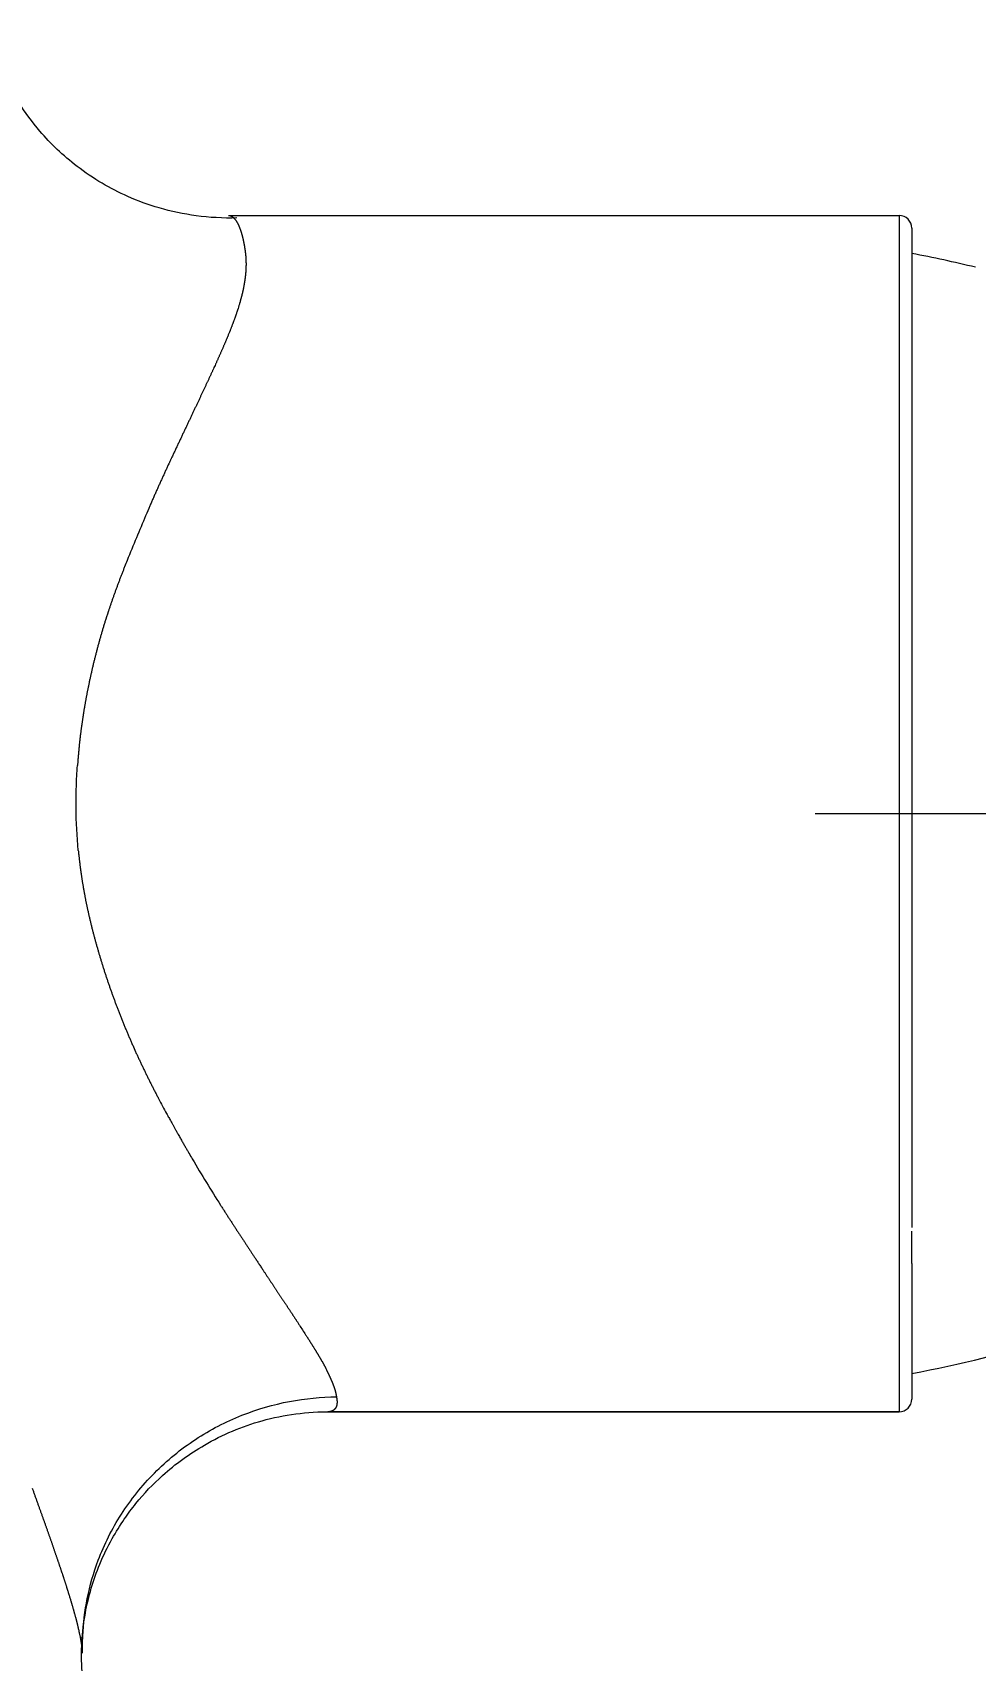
# Model space of a CAD drawing. Header units: inches. Extents: x 20229 to 21001, y -6726 to -5634.
# Drawn here: x 20411.5 to 20448.6, y -6257.6 to -6193.7 of the extents above; entities that cross this region are included whole.
import ezdxf

# ---------------------------------------------------------------- set-up
doc = ezdxf.new("R2010")
doc.units = ezdxf.units.IN
doc.header["$LTSCALE"] = 4.84
doc.header["$MEASUREMENT"] = 0
doc.header["$PDMODE"] = 3
doc.header["$PDSIZE"] = 0.3125
doc.linetypes.add('CENTERX2', pattern=[20.32, 12.7, -2.54, 2.54, -2.54])
doc.layers.get('0').update_dxf_attribs({"linetype": 'CONTINUOUS', "lineweight": 13})
doc.layers.get('Defpoints').update_dxf_attribs({"color": 3, "linetype": 'CONTINUOUS'})
doc.layers.add('CENTER', color=1, linetype='CENTERX2', lineweight=15)
doc.layers.add('DIM', color=3, linetype='CONTINUOUS', lineweight=9)
doc.styles.get("Standard").update_dxf_attribs({"font": 'txt', "width": 0.8})
doc.dimstyles.new('ISO-25$0', dxfattribs={"dimtxt": 3, "dimasz": 3.5, "dimexe": 1.25, "dimexo": 0, "dimtad": 1, "dimdsep": 46, "dimtxsty": 'Standard', "dimblk1": 'CLOSEDBLANK', "dimcen": 1, "dimadec": 0, "dimazin": 0, "dimtfac": 1, "dimtmove": 1, "dimatfit": 3, "dimfxl": 1, "dimarcsym": 0})

# ---------------------------------------------------------------- blocks, each defined once
blk = doc.blocks.new('*D5')
at = {"layer": 'Defpoints', "color": 0, "transparency": 16777216}
for p in [(20487.872, -6224.492), (20446.705, -6314.592), (20527.314, -6314.592)]:
    blk.add_point(p, dxfattribs=at)
at = {"layer": 'DIM', "color": 0, "lineweight": -2, "transparency": 16777216}
for p, q in [((20488.497, -6224.492), (20528.564, -6224.492)), ((20447.33, -6314.592), (20528.564, -6314.592))]:
    blk.add_line(p, q, dxfattribs=at)
at = {"layer": 'DIM', "color": 0, "lineweight": -3, "transparency": 16777216}
blk.add_line((20527.314, -6232.492), (20527.314, -6306.592), dxfattribs=at)
at = {"layer": 'DIM', "color": 0, "transparency": 16777216}
for points in [[(20525.981, -6232.492), (20528.648, -6232.492), (20527.314, -6224.492)], [(20525.981, -6306.592), (20528.648, -6306.592), (20527.314, -6314.592)]]:
    blk.add_solid(points, dxfattribs=at)
at = {"layer": 'DIM', "color": 0, "transparency": 16777216, "insert": (20519.314, -6269.542), "char_height": 10, "attachment_point": 5, "rotation": 90}
blk.add_mtext('90', dxfattribs=at)

msp = doc.modelspace()

# ---------------------------------------------------------------- linework, layer by layer
at = {"linetype": 'Continuous'}
for p, q in [((20419.216, -6200.879), (20445.561, -6200.879)), ((20445.561, -6200.879), (20445.561, -6207.762)), ((20446.061, -6202.375), (20446.061, -6202.897)), ((20446.061, -6204.242), (20446.061, -6204.923)), ((20445.561, -6207.762), (20445.561, -6224.379)), ((20446.061, -6209.099), (20446.061, -6211.462)), ((20446.061, -6217.841), (20446.061, -6219.601)), ((20445.561, -6224.379), (20445.561, -6240.996)), ((20446.061, -6225.79), (20446.061, -6228.756)), ((20446.061, -6235.417), (20446.061, -6236.91)), ((20445.561, -6240.996), (20445.561, -6247.879)), ((20446.061, -6242.053), (20446.061, -6240.785)), ((20446.061, -6242.053), (20446.061, -6243.432)), ((20445.561, -6247.879), (20423.119, -6247.879)), ((20423.119, -6247.879), (20445.561, -6247.879))]:
    msp.add_line(p, q, dxfattribs=at)
for centre, radius, start, end in [((20445.561, -6201.379), 0.5, 0, 90), ((20436.764, -6251.503), 50, 76.35296, 79.28405), ((20436.764, -6197.247), 50, 280.71595, 293.91442), ((20445.561, -6247.379), 0.5, 270, 0)]:
    msp.add_arc(centre, radius, start, end, dxfattribs=at)
for points, degree, knots in [([(20419.545, -6200.977), (20419.004, -6200.991), (20417.979, -6200.936), (20416.535, -6200.632), (20415.303, -6200.181), (20414.222, -6199.624), (20413.293, -6198.996), (20412.478, -6198.298), (20411.691, -6197.471), (20411.066, -6196.61), (20410.62, -6195.832), (20410.347, -6195.266), (20410.134, -6194.726), (20409.988, -6194.247), (20409.915, -6193.881), (20409.903, -6193.737), (20409.908, -6193.694)], 3, [0, 0, 0, 0, 0.090441, 0.173996, 0.248688, 0.31309, 0.381424, 0.441282, 0.500122, 0.586338, 0.632955, 0.687804, 0.752592, 0.828422, 0.915735, 1, 1, 1, 1]), ([(20419.216, -6200.879), (20419.218, -6200.879), (20419.224, -6200.879), (20419.232, -6200.88), (20419.24, -6200.88), (20419.248, -6200.881), (20419.256, -6200.883), (20419.264, -6200.884), (20419.272, -6200.886), (20419.28, -6200.888), (20419.288, -6200.89), (20419.296, -6200.893), (20419.304, -6200.896), (20419.312, -6200.899), (20419.32, -6200.903), (20419.328, -6200.907), (20419.336, -6200.911), (20419.344, -6200.915), (20419.352, -6200.92), (20419.36, -6200.925), (20419.368, -6200.93), (20419.376, -6200.936), (20419.384, -6200.942), (20419.392, -6200.948), (20419.4, -6200.955), (20419.408, -6200.962), (20419.416, -6200.969), (20419.422, -6200.975), (20419.426, -6200.979), (20419.427, -6200.98)], 3, [0, 0, 0, 0, 0.036539, 0.073185, 0.109939, 0.146799, 0.183767, 0.220843, 0.258025, 0.295315, 0.332712, 0.370217, 0.407829, 0.445548, 0.483374, 0.521308, 0.559349, 0.597497, 0.635752, 0.674115, 0.712586, 0.751163, 0.789848, 0.82864, 0.86754, 0.906547, 0.945661, 0.984882, 1, 1, 1, 1]), ([(20419.427, -6200.98), (20419.429, -6200.982), (20419.433, -6200.986), (20419.44, -6200.993), (20419.448, -6201.002), (20419.456, -6201.011), (20419.461, -6201.017), (20419.464, -6201.02)], 3, [0, 0, 0, 0, 0.132598, 0.348567, 0.565123, 0.782268, 1, 1, 1, 1]), ([(20419.487, -6201.05), (20419.49, -6201.053), (20419.494, -6201.058), (20419.5, -6201.067), (20419.506, -6201.077), (20419.513, -6201.086), (20419.519, -6201.095), (20419.525, -6201.105), (20419.531, -6201.114), (20419.537, -6201.124), (20419.543, -6201.134), (20419.548, -6201.144), (20419.554, -6201.154), (20419.56, -6201.164), (20419.565, -6201.174), (20419.571, -6201.184), (20419.576, -6201.195), (20419.582, -6201.205), (20419.587, -6201.215), (20419.592, -6201.226), (20419.597, -6201.236), (20419.602, -6201.247), (20419.607, -6201.257), (20419.612, -6201.268), (20419.617, -6201.279), (20419.622, -6201.289), (20419.627, -6201.3), (20419.631, -6201.311), (20419.636, -6201.321), (20419.64, -6201.332), (20419.645, -6201.343), (20419.649, -6201.353), (20419.653, -6201.364), (20419.657, -6201.374), (20419.66, -6201.382), (20419.662, -6201.385)], 3, [0, 0, 0, 0, 0.035481, 0.070638, 0.105472, 0.139982, 0.174168, 0.208031, 0.24157, 0.274785, 0.307677, 0.340245, 0.37249, 0.404411, 0.436008, 0.467282, 0.498232, 0.528859, 0.559162, 0.589141, 0.618797, 0.648129, 0.677138, 0.705822, 0.734184, 0.762222, 0.789936, 0.817326, 0.844393, 0.871137, 0.897556, 0.923653, 0.949425, 0.974874, 1, 1, 1, 1]), ([(20419.687, -6201.455), (20419.689, -6201.46), (20419.693, -6201.472), (20419.699, -6201.489), (20419.705, -6201.507), (20419.71, -6201.525), (20419.716, -6201.543), (20419.722, -6201.562), (20419.727, -6201.581), (20419.733, -6201.6), (20419.738, -6201.619), (20419.743, -6201.638), (20419.749, -6201.658), (20419.754, -6201.678), (20419.759, -6201.698), (20419.765, -6201.719), (20419.77, -6201.74), (20419.775, -6201.761), (20419.78, -6201.782), (20419.785, -6201.803), (20419.79, -6201.825), (20419.795, -6201.847), (20419.8, -6201.869), (20419.805, -6201.891), (20419.81, -6201.914), (20419.813, -6201.929), (20419.815, -6201.937)], 3, [0, 0, 0, 0, 0.041802, 0.083593, 0.125372, 0.167139, 0.208894, 0.250637, 0.292368, 0.334087, 0.375795, 0.417491, 0.459175, 0.500847, 0.542508, 0.584156, 0.625793, 0.667419, 0.709032, 0.750634, 0.792224, 0.833803, 0.875369, 0.916925, 0.958468, 1, 1, 1, 1]), ([(20419.815, -6201.937), (20419.816, -6201.944), (20419.819, -6201.959), (20419.823, -6201.981), (20419.828, -6202.004), (20419.832, -6202.027), (20419.836, -6202.05), (20419.84, -6202.074), (20419.844, -6202.098), (20419.848, -6202.122), (20419.852, -6202.147), (20419.856, -6202.172), (20419.86, -6202.198), (20419.864, -6202.224), (20419.868, -6202.251), (20419.871, -6202.268), (20419.872, -6202.277)], 3, [0, 0, 0, 0, 0.068606, 0.137647, 0.207121, 0.277029, 0.347372, 0.418149, 0.48936, 0.561005, 0.633084, 0.705599, 0.778547, 0.85193, 0.925748, 1, 1, 1, 1]), ([(20446.061, -6201.848), (20446.061, -6201.978), (20446.061, -6202.122), (20446.061, -6202.264), (20446.061, -6202.442), (20446.061, -6202.605), (20446.061, -6202.968), (20446.061, -6203.146)], 2, [0, 0, 0, 0.25, 0.25, 0.5, 0.5, 0.75, 1, 1, 1]), ([(20419.905, -6202.716), (20419.905, -6202.725), (20419.905, -6202.741), (20419.906, -6202.766), (20419.906, -6202.791), (20419.906, -6202.816), (20419.905, -6202.841), (20419.905, -6202.867), (20419.904, -6202.892), (20419.904, -6202.918), (20419.903, -6202.944), (20419.902, -6202.97), (20419.9, -6202.996), (20419.899, -6203.022), (20419.897, -6203.049), (20419.896, -6203.075), (20419.894, -6203.102), (20419.891, -6203.129), (20419.889, -6203.155), (20419.887, -6203.182), (20419.884, -6203.21), (20419.881, -6203.237), (20419.878, -6203.264), (20419.875, -6203.292), (20419.872, -6203.319), (20419.868, -6203.347), (20419.864, -6203.375), (20419.861, -6203.403), (20419.857, -6203.431), (20419.852, -6203.459), (20419.848, -6203.488), (20419.843, -6203.516), (20419.839, -6203.545), (20419.834, -6203.574), (20419.829, -6203.602), (20419.823, -6203.631), (20419.818, -6203.661), (20419.812, -6203.69), (20419.807, -6203.719), (20419.801, -6203.748), (20419.795, -6203.778), (20419.788, -6203.808), (20419.782, -6203.837), (20419.775, -6203.867), (20419.769, -6203.897), (20419.762, -6203.927), (20419.754, -6203.958), (20419.747, -6203.988), (20419.74, -6204.018), (20419.732, -6204.049), (20419.724, -6204.08), (20419.716, -6204.11), (20419.708, -6204.141), (20419.7, -6204.172), (20419.691, -6204.203), (20419.682, -6204.234), (20419.674, -6204.266), (20419.665, -6204.297), (20419.655, -6204.329), (20419.649, -6204.35), (20419.646, -6204.36)], 3, [0, 0, 0, 0, 0.017624, 0.035233, 0.052825, 0.070402, 0.087963, 0.105509, 0.12304, 0.140555, 0.158056, 0.175541, 0.193012, 0.210468, 0.22791, 0.245337, 0.262751, 0.28015, 0.297535, 0.314906, 0.332264, 0.349608, 0.366938, 0.384256, 0.40156, 0.418851, 0.43613, 0.453395, 0.470648, 0.487889, 0.505117, 0.522333, 0.539537, 0.556729, 0.573909, 0.591078, 0.608235, 0.625381, 0.642516, 0.659639, 0.676752, 0.693853, 0.710944, 0.728025, 0.745095, 0.762155, 0.779205, 0.796245, 0.813275, 0.830296, 0.847307, 0.864308, 0.8813, 0.898284, 0.915258, 0.932223, 0.94918, 0.966128, 0.983068, 1, 1, 1, 1]), ([(20419.883, -6202.367), (20419.884, -6202.375), (20419.886, -6202.391), (20419.888, -6202.416), (20419.89, -6202.441), (20419.892, -6202.467), (20419.894, -6202.493), (20419.896, -6202.519), (20419.898, -6202.546), (20419.899, -6202.573), (20419.901, -6202.601), (20419.902, -6202.629), (20419.903, -6202.658), (20419.904, -6202.677), (20419.904, -6202.687)], 3, [0, 0, 0, 0, 0.079387, 0.15949, 0.240309, 0.321846, 0.4041, 0.487071, 0.570761, 0.65517, 0.740298, 0.826145, 0.912712, 1, 1, 1, 1]), ([(20419.573, -6204.595), (20419.569, -6204.607), (20419.562, -6204.63), (20419.55, -6204.665), (20419.538, -6204.7), (20419.526, -6204.736), (20419.514, -6204.772), (20419.501, -6204.808), (20419.488, -6204.845), (20419.475, -6204.882), (20419.462, -6204.92), (20419.448, -6204.958), (20419.434, -6204.996), (20419.42, -6205.035), (20419.405, -6205.074), (20419.39, -6205.114), (20419.375, -6205.154), (20419.36, -6205.195), (20419.344, -6205.236), (20419.328, -6205.277), (20419.312, -6205.319), (20419.295, -6205.361), (20419.284, -6205.39), (20419.279, -6205.404)], 3, [0, 0, 0, 0, 0.044273, 0.088879, 0.133817, 0.179089, 0.224694, 0.270633, 0.316906, 0.363514, 0.410456, 0.457734, 0.505348, 0.553297, 0.601582, 0.650204, 0.699162, 0.748458, 0.798091, 0.848061, 0.898369, 0.949015, 1, 1, 1, 1]), ([(20446.061, -6205.213), (20446.061, -6205.579), (20446.061, -6205.936), (20446.061, -6206.288), (20446.061, -6206.679), (20446.061, -6207.04), (20446.061, -6207.78), (20446.061, -6208.116)], 2, [0, 0, 0, 0.25, 0.25, 0.5, 0.5, 0.75, 1, 1, 1]), ([(20419.186, -6205.632), (20419.18, -6205.646), (20419.168, -6205.675), (20419.15, -6205.719), (20419.131, -6205.763), (20419.113, -6205.807), (20419.094, -6205.851), (20419.075, -6205.895), (20419.056, -6205.94), (20419.037, -6205.984), (20419.018, -6206.029), (20418.998, -6206.074), (20418.979, -6206.12), (20418.959, -6206.165), (20418.939, -6206.211), (20418.919, -6206.256), (20418.898, -6206.302), (20418.878, -6206.349), (20418.857, -6206.395), (20418.837, -6206.441), (20418.816, -6206.488), (20418.794, -6206.535), (20418.773, -6206.582), (20418.752, -6206.629), (20418.73, -6206.676), (20418.716, -6206.708), (20418.708, -6206.724)], 3, [0, 0, 0, 0, 0.041301, 0.082632, 0.123993, 0.165386, 0.20681, 0.248265, 0.289751, 0.331269, 0.372819, 0.414401, 0.456015, 0.497661, 0.53934, 0.581052, 0.622796, 0.664573, 0.706383, 0.748227, 0.790105, 0.832016, 0.87396, 0.915939, 0.957952, 1, 1, 1, 1]), ([(20418.626, -6206.904), (20418.619, -6206.92), (20418.605, -6206.951), (20418.583, -6206.998), (20418.562, -6207.045), (20418.54, -6207.092), (20418.517, -6207.14), (20418.495, -6207.188), (20418.472, -6207.237), (20418.45, -6207.286), (20418.427, -6207.335), (20418.404, -6207.385), (20418.38, -6207.435), (20418.357, -6207.485), (20418.333, -6207.536), (20418.309, -6207.587), (20418.285, -6207.638), (20418.261, -6207.69), (20418.237, -6207.742), (20418.212, -6207.795), (20418.187, -6207.847), (20418.162, -6207.901), (20418.137, -6207.954), (20418.111, -6208.008), (20418.086, -6208.063), (20418.06, -6208.117), (20418.034, -6208.172), (20418.008, -6208.228), (20417.982, -6208.284), (20417.955, -6208.34), (20417.928, -6208.397), (20417.901, -6208.454), (20417.874, -6208.511), (20417.847, -6208.569), (20417.82, -6208.627), (20417.792, -6208.685), (20417.764, -6208.744), (20417.736, -6208.804), (20417.708, -6208.863), (20417.679, -6208.923), (20417.651, -6208.984), (20417.622, -6209.045), (20417.593, -6209.106), (20417.564, -6209.168), (20417.534, -6209.23), (20417.505, -6209.292), (20417.475, -6209.355), (20417.445, -6209.418), (20417.415, -6209.482), (20417.385, -6209.546), (20417.354, -6209.611), (20417.323, -6209.675), (20417.293, -6209.741), (20417.261, -6209.806), (20417.23, -6209.872), (20417.199, -6209.939), (20417.167, -6210.006), (20417.135, -6210.073), (20417.103, -6210.141), (20417.082, -6210.186), (20417.071, -6210.209)], 3, [0, 0, 0, 0, 0.015269, 0.030607, 0.046014, 0.061489, 0.077033, 0.092647, 0.108329, 0.12408, 0.1399, 0.155789, 0.171747, 0.187774, 0.20387, 0.220035, 0.236269, 0.252573, 0.268945, 0.285387, 0.301898, 0.318478, 0.335127, 0.351846, 0.368634, 0.385491, 0.402417, 0.419413, 0.436478, 0.453613, 0.470817, 0.48809, 0.505433, 0.522845, 0.540327, 0.557878, 0.575499, 0.593189, 0.610949, 0.628779, 0.646678, 0.664646, 0.682684, 0.700792, 0.71897, 0.737217, 0.755534, 0.77392, 0.792376, 0.810902, 0.829498, 0.848163, 0.866899, 0.885704, 0.904578, 0.923523, 0.942537, 0.961622, 0.980776, 1, 1, 1, 1]), ([(20417.071, -6210.209), (20417.068, -6210.217), (20417.054, -6210.246), (20417.029, -6210.3), (20417, -6210.364), (20416.974, -6210.419), (20416.954, -6210.461), (20416.937, -6210.497), (20416.92, -6210.533), (20416.903, -6210.569), (20416.886, -6210.606), (20416.874, -6210.63), (20416.868, -6210.642)], 3, [0, 0, 0, 0, 0.051814, 0.203031, 0.375777, 0.499728, 0.582887, 0.666133, 0.749467, 0.83289, 0.916401, 1, 1, 1, 1]), ([(20416.868, -6210.642), (20416.858, -6210.664), (20416.838, -6210.707), (20416.808, -6210.772), (20416.778, -6210.838), (20416.747, -6210.904), (20416.717, -6210.97), (20416.686, -6211.037), (20416.656, -6211.104), (20416.625, -6211.171), (20416.595, -6211.238), (20416.564, -6211.306), (20416.533, -6211.374), (20416.502, -6211.443), (20416.471, -6211.512), (20416.441, -6211.581), (20416.41, -6211.651), (20416.378, -6211.72), (20416.347, -6211.791), (20416.316, -6211.861), (20416.285, -6211.932), (20416.254, -6212.003), (20416.222, -6212.074), (20416.191, -6212.146), (20416.159, -6212.218), (20416.139, -6212.267), (20416.128, -6212.291)], 3, [0, 0, 0, 0, 0.040538, 0.081173, 0.121907, 0.162739, 0.203669, 0.244698, 0.285824, 0.327049, 0.368372, 0.409793, 0.451313, 0.49293, 0.534646, 0.57646, 0.618372, 0.660382, 0.702491, 0.744698, 0.787003, 0.829406, 0.871907, 0.914506, 0.957204, 1, 1, 1, 1]), ([(20446.061, -6211.681), (20446.061, -6212.212), (20446.061, -6212.709), (20446.061, -6213.198), (20446.061, -6213.721), (20446.061, -6214.201), (20446.061, -6215.164), (20446.061, -6215.584)], 2, [0, 0, 0, 0.25, 0.25, 0.5, 0.5, 0.75, 1, 1, 1]), ([(20415.136, -6214.681), (20415.128, -6214.702), (20415.111, -6214.745), (20415.087, -6214.808), (20415.062, -6214.871), (20415.037, -6214.934), (20415.013, -6214.997), (20414.989, -6215.06), (20414.965, -6215.122), (20414.942, -6215.184), (20414.918, -6215.247), (20414.895, -6215.308), (20414.872, -6215.37), (20414.849, -6215.432), (20414.826, -6215.493), (20414.804, -6215.554), (20414.782, -6215.615), (20414.759, -6215.676), (20414.738, -6215.736), (20414.716, -6215.797), (20414.694, -6215.857), (20414.673, -6215.917), (20414.652, -6215.977), (20414.631, -6216.036), (20414.61, -6216.096), (20414.59, -6216.155), (20414.57, -6216.214), (20414.549, -6216.272), (20414.53, -6216.331), (20414.51, -6216.389), (20414.497, -6216.428), (20414.49, -6216.447)], 3, [0, 0, 0, 0, 0.036798, 0.073431, 0.109897, 0.146198, 0.182332, 0.218301, 0.254105, 0.289743, 0.325215, 0.360522, 0.395664, 0.43064, 0.465451, 0.500096, 0.534577, 0.568892, 0.603042, 0.637028, 0.670848, 0.704504, 0.737995, 0.771321, 0.804483, 0.83748, 0.870312, 0.902981, 0.935485, 0.967824, 1, 1, 1, 1]), ([(20414.364, -6216.842), (20414.357, -6216.864), (20414.343, -6216.909), (20414.323, -6216.976), (20414.302, -6217.043), (20414.282, -6217.11), (20414.262, -6217.177), (20414.243, -6217.245), (20414.223, -6217.312), (20414.204, -6217.38), (20414.184, -6217.447), (20414.165, -6217.515), (20414.146, -6217.583), (20414.127, -6217.651), (20414.109, -6217.718), (20414.09, -6217.786), (20414.072, -6217.854), (20414.054, -6217.922), (20414.036, -6217.99), (20414.018, -6218.059), (20414, -6218.127), (20413.983, -6218.195), (20413.965, -6218.263), (20413.948, -6218.332), (20413.937, -6218.377), (20413.931, -6218.4)], 3, [0, 0, 0, 0, 0.043744, 0.087461, 0.131154, 0.174822, 0.218464, 0.262082, 0.305675, 0.349244, 0.392789, 0.43631, 0.479807, 0.52328, 0.566731, 0.610158, 0.653563, 0.696944, 0.740304, 0.783641, 0.826956, 0.870249, 0.913521, 0.956771, 1, 1, 1, 1]), ([(20413.931, -6218.4), (20413.926, -6218.422), (20413.915, -6218.467), (20413.899, -6218.533), (20413.883, -6218.6), (20413.868, -6218.667), (20413.852, -6218.734), (20413.837, -6218.801), (20413.822, -6218.868), (20413.807, -6218.935), (20413.792, -6219.002), (20413.778, -6219.069), (20413.768, -6219.113), (20413.763, -6219.136)], 3, [0, 0, 0, 0, 0.091102, 0.182165, 0.273187, 0.36417, 0.455114, 0.546021, 0.63689, 0.727721, 0.818517, 0.909276, 1, 1, 1, 1]), ([(20413.763, -6219.136), (20413.759, -6219.156), (20413.75, -6219.196), (20413.738, -6219.256), (20413.725, -6219.317), (20413.713, -6219.377), (20413.7, -6219.437), (20413.688, -6219.497), (20413.676, -6219.557), (20413.664, -6219.617), (20413.653, -6219.677), (20413.641, -6219.737), (20413.63, -6219.797), (20413.619, -6219.856), (20413.608, -6219.916), (20413.597, -6219.976), (20413.586, -6220.036), (20413.576, -6220.095), (20413.565, -6220.155), (20413.555, -6220.214), (20413.545, -6220.274), (20413.535, -6220.333), (20413.526, -6220.393), (20413.516, -6220.452), (20413.507, -6220.511), (20413.498, -6220.57), (20413.489, -6220.63), (20413.48, -6220.689), (20413.471, -6220.748), (20413.463, -6220.807), (20413.454, -6220.866), (20413.446, -6220.925), (20413.438, -6220.983), (20413.43, -6221.042), (20413.422, -6221.101), (20413.415, -6221.16), (20413.407, -6221.218), (20413.4, -6221.277), (20413.393, -6221.335), (20413.386, -6221.394), (20413.38, -6221.452), (20413.373, -6221.51), (20413.367, -6221.569), (20413.36, -6221.627), (20413.354, -6221.685), (20413.348, -6221.743), (20413.343, -6221.801), (20413.337, -6221.859), (20413.332, -6221.917), (20413.326, -6221.975), (20413.321, -6222.032), (20413.316, -6222.09), (20413.312, -6222.148), (20413.307, -6222.205), (20413.304, -6222.244), (20413.303, -6222.263)], 3, [0, 0, 0, 0, 0.019717, 0.0394, 0.059049, 0.078663, 0.098243, 0.117789, 0.1373, 0.156778, 0.176222, 0.195632, 0.215009, 0.234352, 0.253662, 0.272938, 0.292182, 0.311392, 0.330569, 0.349714, 0.368825, 0.387904, 0.406951, 0.425965, 0.444947, 0.463897, 0.482815, 0.501701, 0.520555, 0.539377, 0.558168, 0.576928, 0.595656, 0.614353, 0.633019, 0.651653, 0.670258, 0.688831, 0.707374, 0.725886, 0.744368, 0.762819, 0.781241, 0.799633, 0.817995, 0.836327, 0.854629, 0.872902, 0.891146, 0.90936, 0.927546, 0.945703, 0.96383, 0.981929, 1, 1, 1, 1]), ([(20446.061, -6219.806), (20446.061, -6220.457), (20446.061, -6221.052), (20446.061, -6221.638), (20446.061, -6222.249), (20446.061, -6222.813), (20446.061, -6223.911), (20446.061, -6224.379)], 2, [0, 0, 0, 0.25, 0.25, 0.5, 0.5, 0.75, 1, 1, 1]), ([(20413.317, -6225.824), (20413.265, -6225.268), (20413.236, -6224.711), (20413.228, -6223.876), (20413.231, -6223.597), (20413.249, -6223.041), (20413.264, -6222.762), (20413.285, -6222.485)], 3, [0, 0, 0, 0, 0.5, 0.5, 0.75, 0.75, 1, 1, 1, 1]), ([(20413.317, -6225.824), (20413.319, -6225.847), (20413.324, -6225.892), (20413.331, -6225.96), (20413.338, -6226.026), (20413.345, -6226.093), (20413.352, -6226.159), (20413.36, -6226.224), (20413.368, -6226.289), (20413.375, -6226.353), (20413.383, -6226.417), (20413.391, -6226.48), (20413.399, -6226.542), (20413.408, -6226.604), (20413.416, -6226.666), (20413.425, -6226.727), (20413.43, -6226.767), (20413.433, -6226.787)], 3, [0, 0, 0, 0, 0.070416, 0.140294, 0.209634, 0.278437, 0.346704, 0.414435, 0.481631, 0.548292, 0.614419, 0.680012, 0.745073, 0.809601, 0.873598, 0.937064, 1, 1, 1, 1]), ([(20413.433, -6226.787), (20413.436, -6226.806), (20413.442, -6226.846), (20413.451, -6226.905), (20413.46, -6226.965), (20413.47, -6227.027), (20413.48, -6227.089), (20413.491, -6227.153), (20413.502, -6227.218), (20413.513, -6227.284), (20413.525, -6227.351), (20413.537, -6227.42), (20413.549, -6227.49), (20413.558, -6227.536), (20413.562, -6227.56)], 3, [0, 0, 0, 0, 0.074673, 0.150918, 0.228736, 0.308127, 0.389093, 0.471634, 0.555751, 0.641445, 0.728716, 0.817565, 0.907993, 1, 1, 1, 1]), ([(20413.562, -6227.56), (20413.566, -6227.578), (20413.573, -6227.616), (20413.584, -6227.672), (20413.595, -6227.729), (20413.606, -6227.786), (20413.618, -6227.845), (20413.631, -6227.904), (20413.643, -6227.965), (20413.652, -6228.005), (20413.656, -6228.026)], 3, [0, 0, 0, 0, 0.118332, 0.238568, 0.360707, 0.484752, 0.610703, 0.738561, 0.868326, 1, 1, 1, 1]), ([(20413.656, -6228.026), (20413.661, -6228.048), (20413.67, -6228.092), (20413.685, -6228.158), (20413.699, -6228.224), (20413.714, -6228.29), (20413.729, -6228.356), (20413.744, -6228.422), (20413.759, -6228.488), (20413.775, -6228.554), (20413.79, -6228.62), (20413.806, -6228.686), (20413.822, -6228.751), (20413.838, -6228.817), (20413.855, -6228.883), (20413.872, -6228.948), (20413.889, -6229.014), (20413.906, -6229.079), (20413.923, -6229.145), (20413.94, -6229.21), (20413.958, -6229.276), (20413.976, -6229.341), (20413.988, -6229.384), (20413.994, -6229.406)], 3, [0, 0, 0, 0, 0.047383, 0.094788, 0.142214, 0.189662, 0.237132, 0.284624, 0.33214, 0.37968, 0.427243, 0.47483, 0.522442, 0.570079, 0.617741, 0.66543, 0.713144, 0.760885, 0.808652, 0.856447, 0.90427, 0.952121, 1, 1, 1, 1]), ([(20446.061, -6228.952), (20446.061, -6229.574), (20446.061, -6230.132), (20446.061, -6230.682), (20446.061, -6231.244), (20446.061, -6231.76), (20446.061, -6232.757), (20446.061, -6233.174)], 2, [0, 0, 0, 0.25, 0.25, 0.5, 0.5, 0.75, 1, 1, 1]), ([(20413.994, -6229.406), (20414, -6229.427), (20414.011, -6229.469), (20414.029, -6229.533), (20414.047, -6229.596), (20414.065, -6229.66), (20414.083, -6229.723), (20414.101, -6229.787), (20414.12, -6229.85), (20414.139, -6229.914), (20414.158, -6229.978), (20414.177, -6230.042), (20414.197, -6230.106), (20414.216, -6230.17), (20414.236, -6230.234), (20414.249, -6230.277), (20414.256, -6230.298)], 3, [0, 0, 0, 0, 0.070303, 0.140777, 0.211423, 0.282241, 0.353232, 0.424397, 0.495735, 0.567247, 0.638934, 0.710795, 0.782832, 0.855045, 0.927434, 1, 1, 1, 1]), ([(20414.256, -6230.298), (20414.263, -6230.32), (20414.277, -6230.364), (20414.297, -6230.43), (20414.318, -6230.496), (20414.339, -6230.562), (20414.361, -6230.628), (20414.382, -6230.694), (20414.404, -6230.759), (20414.425, -6230.825), (20414.447, -6230.891), (20414.469, -6230.956), (20414.492, -6231.022), (20414.514, -6231.087), (20414.537, -6231.152), (20414.559, -6231.218), (20414.582, -6231.283), (20414.605, -6231.348), (20414.621, -6231.391), (20414.629, -6231.413)], 3, [0, 0, 0, 0, 0.058549, 0.117131, 0.175746, 0.234394, 0.293076, 0.351792, 0.410543, 0.469328, 0.528148, 0.587003, 0.645893, 0.70482, 0.763783, 0.822782, 0.881817, 0.94089, 1, 1, 1, 1]), ([(20414.629, -6231.413), (20414.636, -6231.435), (20414.652, -6231.478), (20414.675, -6231.543), (20414.699, -6231.607), (20414.722, -6231.672), (20414.746, -6231.736), (20414.77, -6231.801), (20414.794, -6231.865), (20414.818, -6231.93), (20414.843, -6231.994), (20414.859, -6232.037), (20414.867, -6232.058)], 3, [0, 0, 0, 0, 0.099707, 0.199479, 0.299314, 0.399215, 0.499181, 0.599212, 0.699309, 0.799473, 0.899703, 1, 1, 1, 1]), ([(20414.867, -6232.058), (20414.876, -6232.08), (20414.893, -6232.125), (20414.919, -6232.192), (20414.946, -6232.26), (20414.972, -6232.327), (20414.999, -6232.394), (20415.026, -6232.462), (20415.053, -6232.529), (20415.08, -6232.596), (20415.108, -6232.664), (20415.136, -6232.732), (20415.163, -6232.799), (20415.192, -6232.867), (20415.22, -6232.935), (20415.248, -6233.002), (20415.277, -6233.07), (20415.306, -6233.138), (20415.335, -6233.206), (20415.364, -6233.274), (20415.394, -6233.342), (20415.423, -6233.41), (20415.443, -6233.456), (20415.453, -6233.478)], 3, [0, 0, 0, 0, 0.046396, 0.092914, 0.139553, 0.186313, 0.233196, 0.280201, 0.327327, 0.374576, 0.421947, 0.469441, 0.517058, 0.564797, 0.612659, 0.660645, 0.708753, 0.756985, 0.805341, 0.85382, 0.902423, 0.951149, 1, 1, 1, 1]), ([(20415.568, -6233.733), (20415.577, -6233.754), (20415.597, -6233.797), (20415.626, -6233.861), (20415.656, -6233.925), (20415.685, -6233.989), (20415.715, -6234.053), (20415.745, -6234.117), (20415.775, -6234.181), (20415.805, -6234.245), (20415.835, -6234.309), (20415.866, -6234.372), (20415.897, -6234.436), (20415.927, -6234.5), (20415.958, -6234.563), (20415.989, -6234.627), (20416.02, -6234.69), (20416.052, -6234.754), (20416.083, -6234.817), (20416.115, -6234.881), (20416.146, -6234.944), (20416.178, -6235.007), (20416.21, -6235.07), (20416.242, -6235.134), (20416.274, -6235.197), (20416.307, -6235.26), (20416.339, -6235.323), (20416.372, -6235.386), (20416.405, -6235.448), (20416.438, -6235.511), (20416.46, -6235.553), (20416.471, -6235.574)], 3, [0, 0, 0, 0, 0.033861, 0.067765, 0.101714, 0.135706, 0.169743, 0.203823, 0.237948, 0.272117, 0.30633, 0.340588, 0.37489, 0.409237, 0.443628, 0.478063, 0.512544, 0.547069, 0.581639, 0.616254, 0.650914, 0.685619, 0.720369, 0.755164, 0.790005, 0.82489, 0.859821, 0.894798, 0.92982, 0.964887, 1, 1, 1, 1]), ([(20416.787, -6236.166), (20416.798, -6236.185), (20416.82, -6236.225), (20416.855, -6236.29), (20416.895, -6236.362), (20416.939, -6236.442), (20416.987, -6236.53), (20417.04, -6236.624), (20417.097, -6236.727), (20417.158, -6236.837), (20417.229, -6236.962), (20417.306, -6237.098), (20417.386, -6237.239), (20417.462, -6237.371), (20417.533, -6237.494), (20417.599, -6237.608), (20417.642, -6237.681), (20417.662, -6237.716)], 3, [0, 0, 0, 0, 0.035789, 0.076514, 0.122175, 0.172772, 0.228305, 0.288774, 0.354178, 0.424519, 0.499795, 0.596721, 0.688224, 0.774303, 0.854958, 0.930191, 1, 1, 1, 1]), ([(20446.061, -6237.078), (20446.061, -6237.631), (20446.061, -6238.116), (20446.061, -6238.593), (20446.061, -6239.066), (20446.061, -6239.502), (20446.061, -6240.314), (20446.061, -6240.642)], 2, [0, 0, 0, 0.25, 0.25, 0.5, 0.5, 0.75, 1, 1, 1]), ([(20418.978, -6239.875), (20418.99, -6239.894), (20419.015, -6239.932), (20419.051, -6239.989), (20419.088, -6240.045), (20419.125, -6240.101), (20419.161, -6240.158), (20419.197, -6240.214), (20419.234, -6240.269), (20419.27, -6240.325), (20419.306, -6240.381), (20419.342, -6240.436), (20419.378, -6240.491), (20419.414, -6240.546), (20419.449, -6240.601), (20419.485, -6240.656), (20419.52, -6240.71), (20419.556, -6240.765), (20419.591, -6240.819), (20419.626, -6240.873), (20419.662, -6240.926), (20419.697, -6240.98), (20419.732, -6241.034), (20419.766, -6241.087), (20419.801, -6241.14), (20419.836, -6241.193), (20419.87, -6241.246), (20419.905, -6241.298), (20419.939, -6241.35), (20419.974, -6241.403), (20420.008, -6241.455), (20420.042, -6241.507), (20420.065, -6241.541), (20420.076, -6241.558)], 3, [0, 0, 0, 0, 0.032515, 0.065012, 0.097492, 0.129955, 0.1624, 0.194829, 0.227239, 0.259633, 0.292009, 0.324369, 0.356711, 0.389036, 0.421344, 0.453634, 0.485908, 0.518165, 0.550405, 0.582628, 0.614834, 0.647023, 0.679196, 0.711351, 0.74349, 0.775612, 0.807717, 0.839806, 0.871878, 0.903933, 0.935972, 0.967994, 1, 1, 1, 1]), ([(20420.076, -6241.558), (20420.087, -6241.574), (20420.109, -6241.607), (20420.142, -6241.658), (20420.176, -6241.71), (20420.212, -6241.763), (20420.248, -6241.819), (20420.286, -6241.876), (20420.325, -6241.935), (20420.364, -6241.995), (20420.405, -6242.057), (20420.448, -6242.121), (20420.491, -6242.186), (20420.535, -6242.253), (20420.565, -6242.298), (20420.58, -6242.32)], 3, [0, 0, 0, 0, 0.062332, 0.127095, 0.194289, 0.263915, 0.335973, 0.410463, 0.487386, 0.56674, 0.648527, 0.732746, 0.819398, 0.908483, 1, 1, 1, 1]), ([(20420.58, -6242.32), (20420.59, -6242.336), (20420.61, -6242.366), (20420.64, -6242.411), (20420.669, -6242.455), (20420.699, -6242.5), (20420.728, -6242.544), (20420.757, -6242.588), (20420.786, -6242.631), (20420.815, -6242.675), (20420.844, -6242.718), (20420.872, -6242.76), (20420.9, -6242.803), (20420.928, -6242.845), (20420.956, -6242.887), (20420.984, -6242.929), (20421.012, -6242.971), (20421.039, -6243.012), (20421.066, -6243.053), (20421.093, -6243.094), (20421.12, -6243.134), (20421.147, -6243.174), (20421.174, -6243.214), (20421.2, -6243.254), (20421.226, -6243.294), (20421.252, -6243.333), (20421.278, -6243.372), (20421.304, -6243.411), (20421.33, -6243.449), (20421.355, -6243.487), (20421.38, -6243.525), (20421.405, -6243.563), (20421.43, -6243.601), (20421.455, -6243.638), (20421.479, -6243.675), (20421.504, -6243.712), (20421.528, -6243.748), (20421.552, -6243.785), (20421.576, -6243.821), (20421.599, -6243.856), (20421.623, -6243.892), (20421.646, -6243.927), (20421.67, -6243.962), (20421.693, -6243.997), (20421.715, -6244.032), (20421.738, -6244.066), (20421.761, -6244.1), (20421.783, -6244.134), (20421.805, -6244.168), (20421.827, -6244.202), (20421.849, -6244.235), (20421.871, -6244.268), (20421.892, -6244.301), (20421.913, -6244.333), (20421.928, -6244.355), (20421.935, -6244.366)], 3, [0, 0, 0, 0, 0.020392, 0.040724, 0.060997, 0.081211, 0.101367, 0.121463, 0.1415, 0.161478, 0.181397, 0.201258, 0.221059, 0.240802, 0.260485, 0.28011, 0.299677, 0.319184, 0.338633, 0.358023, 0.377355, 0.396628, 0.415842, 0.434998, 0.454095, 0.473134, 0.492115, 0.511037, 0.529901, 0.548706, 0.567453, 0.586142, 0.604773, 0.623346, 0.64186, 0.660316, 0.678714, 0.697055, 0.715337, 0.733561, 0.751728, 0.769836, 0.787887, 0.80588, 0.823815, 0.841692, 0.859512, 0.877274, 0.894979, 0.912626, 0.930216, 0.947748, 0.965223, 0.98264, 1, 1, 1, 1]), ([(20446.061, -6243.547), (20446.061, -6243.895), (20446.061, -6244.187), (20446.061, -6244.475), (20446.061, -6244.747), (20446.061, -6244.997), (20446.061, -6245.444), (20446.061, -6245.612)], 2, [0, 0, 0, 0.25, 0.25, 0.5, 0.5, 0.75, 1, 1, 1]), ([(20422.248, -6244.85), (20422.256, -6244.862), (20422.271, -6244.886), (20422.294, -6244.923), (20422.317, -6244.958), (20422.339, -6244.994), (20422.361, -6245.028), (20422.383, -6245.062), (20422.404, -6245.096), (20422.425, -6245.129), (20422.445, -6245.161), (20422.466, -6245.193), (20422.485, -6245.224), (20422.505, -6245.255), (20422.523, -6245.285), (20422.542, -6245.315), (20422.56, -6245.344), (20422.578, -6245.373), (20422.595, -6245.401), (20422.612, -6245.429), (20422.623, -6245.447), (20422.629, -6245.457)], 3, [0, 0, 0, 0, 0.058232, 0.115841, 0.172827, 0.229189, 0.284928, 0.340045, 0.394539, 0.448411, 0.501661, 0.554289, 0.606296, 0.657681, 0.708445, 0.758588, 0.80811, 0.857012, 0.905294, 0.952957, 1, 1, 1, 1]), ([(20422.629, -6245.457), (20422.635, -6245.467), (20422.648, -6245.487), (20422.666, -6245.517), (20422.684, -6245.547), (20422.702, -6245.576), (20422.72, -6245.605), (20422.737, -6245.633), (20422.754, -6245.661), (20422.77, -6245.689), (20422.787, -6245.716), (20422.802, -6245.743), (20422.818, -6245.77), (20422.833, -6245.796), (20422.848, -6245.821), (20422.863, -6245.847), (20422.877, -6245.872), (20422.891, -6245.896), (20422.905, -6245.92), (20422.919, -6245.944), (20422.932, -6245.968), (20422.945, -6245.991), (20422.957, -6246.014), (20422.969, -6246.036), (20422.981, -6246.058), (20422.992, -6246.08), (20423.004, -6246.101), (20423.015, -6246.122), (20423.025, -6246.143), (20423.035, -6246.164), (20423.042, -6246.177), (20423.045, -6246.184)], 3, [0, 0, 0, 0, 0.039162, 0.077987, 0.116476, 0.154629, 0.192446, 0.229928, 0.267075, 0.303886, 0.340362, 0.376504, 0.412312, 0.447785, 0.482925, 0.517731, 0.552204, 0.586343, 0.62015, 0.653625, 0.686767, 0.719578, 0.752057, 0.784205, 0.816022, 0.847509, 0.878665, 0.909493, 0.93999, 0.970159, 1, 1, 1, 1]), ([(20423.087, -6246.269), (20423.091, -6246.278), (20423.099, -6246.294), (20423.111, -6246.319), (20423.123, -6246.343), (20423.134, -6246.367), (20423.145, -6246.391), (20423.156, -6246.415), (20423.167, -6246.439), (20423.178, -6246.462), (20423.189, -6246.485), (20423.199, -6246.508), (20423.209, -6246.531), (20423.219, -6246.554), (20423.229, -6246.576), (20423.239, -6246.599), (20423.248, -6246.621), (20423.258, -6246.643), (20423.267, -6246.665), (20423.276, -6246.686), (20423.285, -6246.708), (20423.293, -6246.729), (20423.302, -6246.75), (20423.31, -6246.771), (20423.318, -6246.791), (20423.324, -6246.805), (20423.326, -6246.812)], 3, [0, 0, 0, 0, 0.04181, 0.083606, 0.125388, 0.167156, 0.20891, 0.250651, 0.292379, 0.334094, 0.375796, 0.417487, 0.459165, 0.500831, 0.542486, 0.584129, 0.625762, 0.667383, 0.708994, 0.750595, 0.792186, 0.833767, 0.875339, 0.916902, 0.958455, 1, 1, 1, 1]), ([(20423.326, -6246.812), (20423.329, -6246.818), (20423.333, -6246.831), (20423.34, -6246.849), (20423.347, -6246.868), (20423.354, -6246.886), (20423.36, -6246.904), (20423.367, -6246.922), (20423.373, -6246.94), (20423.378, -6246.958), (20423.384, -6246.976), (20423.389, -6246.993), (20423.395, -6247.01), (20423.4, -6247.027), (20423.405, -6247.044), (20423.409, -6247.061), (20423.414, -6247.078), (20423.418, -6247.094), (20423.422, -6247.11), (20423.426, -6247.126), (20423.43, -6247.142), (20423.433, -6247.158), (20423.437, -6247.174), (20423.44, -6247.189), (20423.443, -6247.204), (20423.446, -6247.219), (20423.448, -6247.234), (20423.45, -6247.249), (20423.453, -6247.264), (20423.455, -6247.278), (20423.456, -6247.287), (20423.456, -6247.292)], 3, [0, 0, 0, 0, 0.034558, 0.069107, 0.103649, 0.138183, 0.17271, 0.20723, 0.241744, 0.276251, 0.310752, 0.345247, 0.379737, 0.414222, 0.448702, 0.483178, 0.51765, 0.552118, 0.586582, 0.621043, 0.655502, 0.689958, 0.724412, 0.758863, 0.793314, 0.827763, 0.862211, 0.896658, 0.931105, 0.965553, 1, 1, 1, 1]), ([(20446.061, -6246.91), (20446.061, -6247.042), (20446.061, -6247.221), (20446.061, -6247.279), (20446.061, -6247.332), (20446.061, -6247.384), (20446.061, -6247.379)], 2, [0, 0, 0, 0.25, 0.5, 0.5, 0.75, 1, 1, 1]), ([(20413.493, -6256.689), (20413.534, -6255.722), (20413.845, -6254.073), (20414.942, -6251.872), (20416.252, -6250.233), (20417.887, -6248.9), (20420.335, -6247.636), (20422.267, -6247.3), (20423.456, -6247.292)], 3, [0, 0, 0, 0, 0.212052, 0.343689, 0.475327, 0.606964, 0.738601, 1, 1, 1, 1]), ([(20423.463, -6247.321), (20423.464, -6247.326), (20423.465, -6247.334), (20423.468, -6247.347), (20423.47, -6247.359), (20423.472, -6247.372), (20423.474, -6247.384), (20423.476, -6247.396), (20423.477, -6247.409), (20423.478, -6247.421), (20423.479, -6247.433), (20423.48, -6247.444), (20423.481, -6247.456), (20423.482, -6247.468), (20423.482, -6247.479), (20423.482, -6247.49), (20423.482, -6247.502), (20423.482, -6247.513), (20423.482, -6247.524), (20423.481, -6247.534), (20423.48, -6247.545), (20423.479, -6247.556), (20423.478, -6247.566), (20423.477, -6247.576), (20423.475, -6247.586), (20423.474, -6247.597), (20423.472, -6247.606), (20423.47, -6247.616), (20423.468, -6247.626), (20423.465, -6247.635), (20423.463, -6247.644), (20423.46, -6247.654), (20423.457, -6247.663), (20423.454, -6247.671), (20423.451, -6247.68), (20423.447, -6247.689), (20423.445, -6247.694), (20423.443, -6247.697)], 3, [0, 0, 0, 0, 0.026925, 0.053943, 0.081056, 0.108264, 0.135566, 0.162963, 0.190456, 0.218045, 0.245729, 0.273509, 0.301387, 0.32936, 0.357431, 0.385599, 0.413864, 0.442227, 0.470688, 0.499247, 0.527905, 0.556661, 0.585517, 0.614471, 0.643525, 0.672678, 0.701931, 0.731284, 0.760738, 0.790291, 0.819946, 0.849702, 0.879558, 0.909516, 0.939576, 0.969737, 1, 1, 1, 1]), ([(20413.465, -6258.085), (20413.413, -6257.31), (20413.493, -6255.895), (20414.009, -6254.129), (20414.599, -6252.919), (20415.087, -6252.131), (20415.722, -6251.274), (20416.718, -6250.225), (20418.355, -6249.04), (20420.169, -6248.273), (20421.872, -6247.929), (20422.779, -6247.873), (20423.246, -6247.879)], 3, [0, 0, 0, 0, 0.149793, 0.277801, 0.348085, 0.404718, 0.452323, 0.547548, 0.674423, 0.828007, 0.912423, 1, 1, 1, 1]), ([(20423.157, -6247.878), (20423.156, -6247.878), (20423.151, -6247.878), (20423.142, -6247.879), (20423.131, -6247.879), (20423.123, -6247.879), (20423.119, -6247.879)], 3, [0, 0, 0, 0, 0.120732, 0.413019, 0.706108, 1, 1, 1, 1]), ([(20423.261, -6247.858), (20423.258, -6247.859), (20423.252, -6247.861), (20423.243, -6247.864), (20423.234, -6247.866), (20423.224, -6247.868), (20423.215, -6247.871), (20423.205, -6247.872), (20423.195, -6247.874), (20423.185, -6247.875), (20423.174, -6247.877), (20423.165, -6247.877), (20423.159, -6247.878), (20423.157, -6247.878)], 3, [0, 0, 0, 0, 0.093217, 0.186693, 0.280428, 0.374422, 0.468676, 0.563191, 0.657966, 0.753003, 0.848302, 0.943862, 1, 1, 1, 1]), ([(20423.323, -6247.831), (20423.321, -6247.832), (20423.317, -6247.834), (20423.311, -6247.837), (20423.305, -6247.84), (20423.297, -6247.844), (20423.289, -6247.847), (20423.281, -6247.851), (20423.271, -6247.855), (20423.264, -6247.857), (20423.261, -6247.858)], 3, [0, 0, 0, 0, 0.09133, 0.19228, 0.302848, 0.423037, 0.552846, 0.692276, 0.841327, 1, 1, 1, 1]), ([(20423.4, -6247.765), (20423.398, -6247.767), (20423.395, -6247.771), (20423.389, -6247.778), (20423.383, -6247.784), (20423.377, -6247.79), (20423.37, -6247.796), (20423.363, -6247.802), (20423.356, -6247.808), (20423.348, -6247.814), (20423.34, -6247.82), (20423.331, -6247.825), (20423.326, -6247.829), (20423.323, -6247.831)], 3, [0, 0, 0, 0, 0.080588, 0.163239, 0.247953, 0.334731, 0.423573, 0.514479, 0.607451, 0.702489, 0.799593, 0.898763, 1, 1, 1, 1]), ([(20423.443, -6247.697), (20423.442, -6247.7), (20423.439, -6247.706), (20423.434, -6247.714), (20423.431, -6247.721), (20423.428, -6247.727), (20423.424, -6247.733), (20423.419, -6247.74), (20423.413, -6247.748), (20423.407, -6247.756), (20423.402, -6247.762), (20423.4, -6247.765)], 3, [0, 0, 0, 0, 0.128734, 0.240599, 0.335594, 0.413722, 0.474981, 0.597643, 0.726033, 0.860152, 1, 1, 1, 1]), ([(20412.235, -6252.9), (20412.228, -6252.883), (20412.216, -6252.847), (20412.197, -6252.793), (20412.178, -6252.739), (20412.159, -6252.685), (20412.14, -6252.631), (20412.121, -6252.577), (20412.101, -6252.522), (20412.082, -6252.467), (20412.062, -6252.412), (20412.042, -6252.356), (20412.023, -6252.3), (20412.003, -6252.245), (20411.983, -6252.188), (20411.963, -6252.132), (20411.943, -6252.075), (20411.922, -6252.019), (20411.902, -6251.962), (20411.882, -6251.904), (20411.861, -6251.847), (20411.84, -6251.789), (20411.82, -6251.731), (20411.799, -6251.673), (20411.778, -6251.614), (20411.757, -6251.556), (20411.736, -6251.497), (20411.715, -6251.438), (20411.693, -6251.378), (20411.672, -6251.319), (20411.651, -6251.259), (20411.629, -6251.199), (20411.607, -6251.139), (20411.586, -6251.078), (20411.564, -6251.017), (20411.542, -6250.956), (20411.527, -6250.915), (20411.52, -6250.895)], 3, [0, 0, 0, 0, 0.02812, 0.056266, 0.084437, 0.112634, 0.140856, 0.169104, 0.197378, 0.225678, 0.254004, 0.282356, 0.310734, 0.339139, 0.36757, 0.396028, 0.424513, 0.453024, 0.481562, 0.510128, 0.538721, 0.567341, 0.595988, 0.624663, 0.653366, 0.682096, 0.710855, 0.739641, 0.768456, 0.797298, 0.82617, 0.855069, 0.883998, 0.912955, 0.941941, 0.970956, 1, 1, 1, 1]), ([(20412.517, -6253.717), (20412.511, -6253.701), (20412.5, -6253.668), (20412.483, -6253.618), (20412.466, -6253.569), (20412.449, -6253.519), (20412.432, -6253.468), (20412.414, -6253.418), (20412.397, -6253.367), (20412.379, -6253.316), (20412.362, -6253.265), (20412.344, -6253.214), (20412.326, -6253.162), (20412.308, -6253.11), (20412.29, -6253.058), (20412.271, -6253.006), (20412.253, -6252.953), (20412.241, -6252.918), (20412.235, -6252.9)], 3, [0, 0, 0, 0, 0.061955, 0.123981, 0.186079, 0.248249, 0.310492, 0.372807, 0.435195, 0.497656, 0.56019, 0.622798, 0.685479, 0.748234, 0.811064, 0.873968, 0.936946, 1, 1, 1, 1]), ([(20413.164, -6255.761), (20413.161, -6255.75), (20413.155, -6255.727), (20413.145, -6255.694), (20413.136, -6255.66), (20413.126, -6255.627), (20413.116, -6255.593), (20413.106, -6255.558), (20413.096, -6255.524), (20413.086, -6255.489), (20413.076, -6255.454), (20413.066, -6255.419), (20413.055, -6255.384), (20413.045, -6255.349), (20413.034, -6255.313), (20413.023, -6255.277), (20413.012, -6255.241), (20413.001, -6255.205), (20412.99, -6255.168), (20412.979, -6255.131), (20412.967, -6255.095), (20412.956, -6255.057), (20412.944, -6255.02), (20412.933, -6254.983), (20412.921, -6254.945), (20412.909, -6254.907), (20412.897, -6254.869), (20412.885, -6254.83), (20412.872, -6254.792), (20412.86, -6254.753), (20412.848, -6254.714), (20412.835, -6254.675), (20412.822, -6254.636), (20412.809, -6254.596), (20412.797, -6254.556), (20412.784, -6254.516), (20412.77, -6254.476), (20412.757, -6254.436), (20412.744, -6254.395), (20412.731, -6254.354), (20412.717, -6254.313), (20412.703, -6254.272), (20412.69, -6254.23), (20412.676, -6254.189), (20412.662, -6254.147), (20412.648, -6254.105), (20412.634, -6254.063), (20412.619, -6254.02), (20412.605, -6253.977), (20412.591, -6253.935), (20412.576, -6253.891), (20412.561, -6253.848), (20412.547, -6253.805), (20412.532, -6253.761), (20412.522, -6253.732), (20412.517, -6253.717)], 3, [0, 0, 0, 0, 0.018294, 0.03661, 0.054947, 0.073305, 0.091684, 0.110085, 0.128507, 0.14695, 0.165415, 0.183902, 0.20241, 0.22094, 0.239492, 0.258065, 0.27666, 0.295277, 0.313916, 0.332577, 0.35126, 0.369965, 0.388692, 0.407442, 0.426213, 0.445007, 0.463823, 0.482662, 0.501523, 0.520407, 0.539313, 0.558242, 0.577194, 0.596169, 0.615166, 0.634186, 0.653229, 0.672295, 0.691385, 0.710497, 0.729633, 0.748792, 0.767974, 0.787179, 0.806408, 0.825661, 0.844937, 0.864236, 0.88356, 0.902907, 0.922277, 0.941672, 0.961091, 0.980533, 1, 1, 1, 1]), ([(20413.293, -6256.251), (20413.29, -6256.24), (20413.285, -6256.217), (20413.276, -6256.183), (20413.268, -6256.149), (20413.259, -6256.115), (20413.25, -6256.08), (20413.241, -6256.045), (20413.232, -6256.01), (20413.223, -6255.975), (20413.213, -6255.94), (20413.204, -6255.905), (20413.194, -6255.869), (20413.184, -6255.833), (20413.174, -6255.797), (20413.167, -6255.773), (20413.164, -6255.761)], 3, [0, 0, 0, 0, 0.07146, 0.142915, 0.214366, 0.285812, 0.357253, 0.428689, 0.500121, 0.571547, 0.642968, 0.714385, 0.785796, 0.857203, 0.928604, 1, 1, 1, 1]), ([(20413.4, -6256.732), (20413.399, -6256.73), (20413.395, -6256.709), (20413.388, -6256.67), (20413.376, -6256.615), (20413.364, -6256.557), (20413.351, -6256.499), (20413.338, -6256.439), (20413.324, -6256.377), (20413.309, -6256.315), (20413.298, -6256.272), (20413.293, -6256.251)], 3, [0, 0, 0, 0, 0.015031, 0.133773, 0.253754, 0.37498, 0.497458, 0.621193, 0.746192, 0.872459, 1, 1, 1, 1]), ([(20413.488, -6257.363), (20413.487, -6257.357), (20413.486, -6257.344), (20413.485, -6257.325), (20413.483, -6257.305), (20413.481, -6257.285), (20413.479, -6257.264), (20413.477, -6257.244), (20413.475, -6257.223), (20413.473, -6257.202), (20413.47, -6257.18), (20413.468, -6257.159), (20413.465, -6257.137), (20413.462, -6257.115), (20413.459, -6257.093), (20413.456, -6257.07), (20413.453, -6257.047), (20413.45, -6257.024), (20413.446, -6257.001), (20413.443, -6256.977), (20413.439, -6256.953), (20413.435, -6256.929), (20413.431, -6256.905), (20413.425, -6256.872), (20413.418, -6256.83), (20413.409, -6256.78), (20413.403, -6256.747), (20413.4, -6256.732)], 3, [0, 0, 0, 0, 0.035073, 0.070207, 0.1054, 0.140655, 0.175971, 0.211348, 0.246787, 0.282288, 0.31785, 0.353476, 0.389164, 0.424915, 0.460729, 0.496607, 0.532549, 0.568555, 0.604625, 0.64076, 0.676961, 0.713226, 0.749557, 0.785954, 0.859732, 0.934292, 1, 1, 1, 1])]:
    msp.add_open_spline(points, degree=degree, knots=knots, dxfattribs=at)
for points, degree in [([(20419.464, -6201.02), (20419.472, -6201.029), (20419.48, -6201.039), (20419.487, -6201.05)], 3), ([(20419.662, -6201.385), (20419.67, -6201.408), (20419.679, -6201.431), (20419.687, -6201.455)], 3), ([(20446.061, -6201.379), (20446.061, -6201.38), (20446.061, -6201.389), (20446.061, -6201.428), (20446.061, -6201.471), (20446.061, -6201.497)], 3), ([(20446.061, -6201.497), (20446.061, -6201.615), (20446.061, -6201.848)], 2), ([(20419.872, -6202.277), (20419.876, -6202.307), (20419.879, -6202.337), (20419.883, -6202.367)], 3), ([(20419.904, -6202.687), (20419.904, -6202.697), (20419.905, -6202.706), (20419.905, -6202.716)], 3), ([(20446.061, -6203.145), (20446.061, -6203.569), (20446.061, -6204.09)], 2), ([(20446.061, -6204.089), (20446.061, -6204.605), (20446.061, -6205.213)], 2), ([(20419.646, -6204.36), (20419.622, -6204.437), (20419.597, -6204.516), (20419.573, -6204.595)], 3), ([(20419.279, -6205.404), (20419.248, -6205.479), (20419.217, -6205.555), (20419.186, -6205.632)], 3), ([(20418.708, -6206.724), (20418.681, -6206.784), (20418.654, -6206.844), (20418.626, -6206.904)], 3), ([(20446.061, -6208.116), (20446.061, -6208.297), (20446.061, -6208.664), (20446.061, -6209.232), (20446.061, -6209.622), (20446.061, -6209.82)], 3), ([(20446.061, -6209.82), (20446.061, -6210.716), (20446.061, -6211.681)], 2), ([(20416.128, -6212.291), (20416.073, -6212.418), (20416.018, -6212.546), (20415.963, -6212.674)], 3), ([(20415.963, -6212.674), (20415.721, -6213.248), (20415.478, -6213.835), (20415.236, -6214.435)], 3), ([(20415.236, -6214.435), (20415.202, -6214.517), (20415.169, -6214.599), (20415.136, -6214.681)], 3), ([(20446.061, -6215.584), (20446.061, -6216.608), (20446.061, -6217.669)], 2), ([(20414.49, -6216.447), (20414.448, -6216.578), (20414.406, -6216.71), (20414.364, -6216.842)], 3), ([(20446.061, -6217.669), (20446.061, -6218.724), (20446.061, -6219.806)], 2), ([(20413.303, -6222.263), (20413.297, -6222.337), (20413.291, -6222.411), (20413.285, -6222.485)], 3), ([(20446.061, -6224.379), (20446.061, -6224.635), (20446.061, -6225.145), (20446.061, -6225.91), (20446.061, -6226.418), (20446.061, -6226.672)], 3), ([(20446.061, -6226.672), (20446.061, -6227.821), (20446.061, -6228.952)], 2), ([(20415.453, -6233.478), (20415.491, -6233.563), (20415.529, -6233.648), (20415.568, -6233.733)], 3), ([(20446.061, -6233.175), (20446.061, -6234.199), (20446.061, -6235.179)], 2), ([(20446.061, -6235.179), (20446.061, -6236.155), (20446.061, -6237.078)], 2), ([(20416.471, -6235.574), (20416.576, -6235.773), (20416.682, -6235.97), (20416.787, -6236.166)], 3), ([(20417.662, -6237.716), (20417.707, -6237.792), (20417.751, -6237.868), (20417.795, -6237.944)], 3), ([(20417.795, -6237.944), (20418.164, -6238.571), (20418.533, -6239.176), (20418.903, -6239.757)], 3), ([(20418.903, -6239.757), (20418.928, -6239.796), (20418.953, -6239.836), (20418.978, -6239.875)], 3), ([(20446.061, -6242.182), (20446.061, -6242.909), (20446.061, -6243.547)], 2), ([(20421.935, -6244.366), (20421.958, -6244.402), (20421.981, -6244.438), (20422.005, -6244.474)], 3), ([(20422.005, -6244.474), (20422.086, -6244.602), (20422.167, -6244.728), (20422.248, -6244.85)], 3), ([(20446.061, -6245.614), (20446.061, -6246.038), (20446.061, -6246.362)], 2), ([(20423.045, -6246.184), (20423.059, -6246.213), (20423.073, -6246.241), (20423.087, -6246.269)], 3), ([(20446.061, -6246.363), (20446.061, -6246.688), (20446.061, -6246.91)], 2), ([(20423.456, -6247.292), (20423.458, -6247.302), (20423.461, -6247.312), (20423.463, -6247.321)], 3), ([(20413.44, -6256.744), (20413.475, -6256.748), (20413.488, -6256.688)], 2), ([(20413.488, -6257.363), (20413.481, -6257.142), (20413.483, -6256.917), (20413.493, -6256.689)], 3)]:
    msp.add_open_spline(points, degree=degree, dxfattribs=at)
at = {"layer": 'CENTER'}
msp.add_line((20442.259, -6224.375), (20483.561, -6224.375), dxfattribs=at)

# ---------------------------------------------------------------- dimensions: what is measured, and where the dimension line sits
at = {"layer": 'DIM'}
dim = msp.add_linear_dim(base=(20527.314, -6314.592), p1=(20487.872, -6224.492), p2=(20446.705, -6314.592), angle=90, text='90', dimstyle='ISO-25$0', override={"dimtxt": 10, "dimasz": 8, "dimexo": 0.625, "dimgap": 3, "dimdec": 1, "dimdsep": 44, "dimcen": 2.5, "dimtmove": 0, "dimfxl": 1.25, "dimlwd": 65533}, dxfattribs=at)
dim.commit()
dim.dimension.update_dxf_attribs({"geometry": '*D5', "text_midpoint": (20519.314, -6269.542)})

doc.saveas('drawing.dxf')
